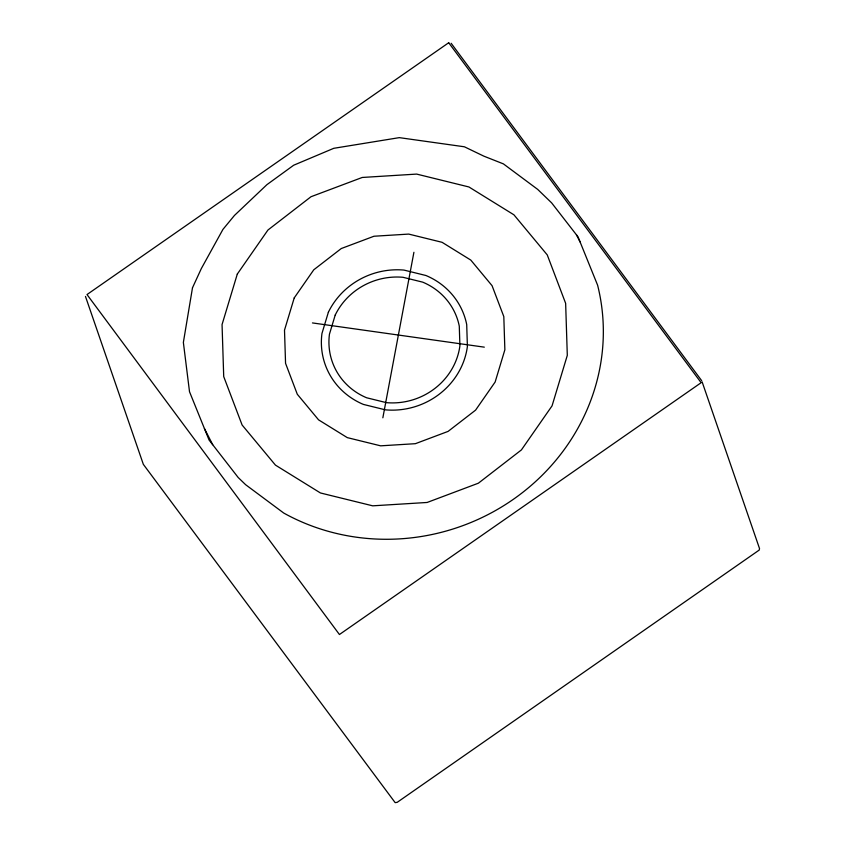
<?xml version="1.0" encoding="UTF-8"?>
<svg xmlns="http://www.w3.org/2000/svg" width="845" height="845" viewBox="0 0 845 845"><rect width="100%" height="100%" fill="white"/><g stroke="black" fill="none" stroke-linecap="round" stroke-linejoin="round"><path stroke-width="1.27" d="M382.848 417.8L413.913 252.285M312.449 322.927L484.312 347.158M451.156 43.285L701.667 380.662M576.448 234.825L580.103 241.955M204.416 428.521L212.718 444.713M702.1 381.803L759.528 548.563L759.222 550.063L397.213 802.327L395.164 802.644L143.333 464.338L85.472 296.437M192.491 287.786L183.365 342.436L189.512 391.731L209.074 440.034L238.153 477.467L245.62 484.692L283.73 513.042A210.954 199.589 -19 0 0 516.665 496.955A210.954 199.589 -19 0 0 597.605 285.188L578.043 236.885L551.627 202.863L537.695 189.396L503.398 163.877L483.9 156.177L464.391 146.787L399.315 137.64L333.786 148.308L293.69 165.219L266.925 184.654L234.466 215.433L222.943 229.396L201.332 268.562L192.491 287.786M237.297 274.076L222.055 324.575L223.714 376.585L242.103 425.003L275.438 465.109L320.435 492.962L372.698 505.828L427.116 502.469L478.365 483.203L521.418 449.91L552.06 405.853L567.301 355.354L565.643 303.344L547.254 254.915L513.929 214.82L468.922 186.967L416.659 174.091L362.241 177.461L311.002 196.727L267.95 230.02L237.297 274.076M294.229 297.905L284.501 330.141L285.557 363.339L297.292 394.245L318.565 419.849L347.284 437.625L380.651 445.833L415.381 443.688L448.093 431.394L475.577 410.142L495.138 382.024L504.866 349.788L503.81 316.59L492.065 285.684L470.792 260.08L442.072 242.304L408.705 234.086L373.976 236.241L341.264 248.536L313.78 269.787L294.229 297.905M328.378 312.206L321.956 333.479A73.716 69.744 -19 0 0 363.403 404.417L385.415 409.846A73.716 69.744 -19 0 0 467.401 346.45L466.704 324.533A73.716 69.744 -19 0 0 425.954 275.512L403.942 270.083A73.716 69.744 -19 0 0 328.378 312.206M335.212 315.069L329.455 334.145A66.121 62.562 -19 0 0 366.624 397.773L386.376 402.642A66.121 62.562 -19 0 0 459.912 345.785L459.279 326.128A66.121 62.562 -19 0 0 422.732 282.156L402.98 277.287A66.121 62.562 -19 0 0 335.212 315.069M448.706 42.736L87.003 294.556L339.436 634.521L701.139 382.7L448.706 42.736"/></g></svg>
